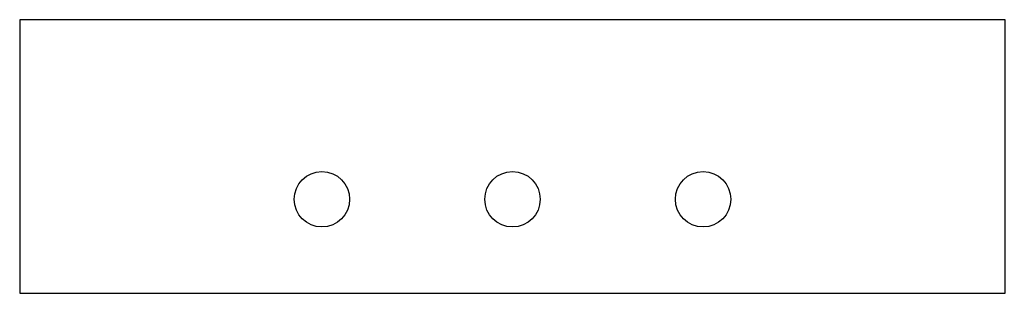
# Model space of a CAD drawing. Header units: metres. Extents: x 0 to 284, y 0 to 79.
import ezdxf

# ---------------------------------------------------------------- set-up
doc = ezdxf.new("R2010")
doc.units = ezdxf.units.M

msp = doc.modelspace()

# ---------------------------------------------------------------- linework, layer by layer
at = {"layer": 'CUT'}
for p, q in [((284.4, 79.075), (0, 79.075)), ((0, 79.075), (0, 0)), ((284.4, 0), (284.4, 79.075)), ((0, 0), (284.4, 0))]:
    msp.add_line(p, q, dxfattribs=at)
at = {"layer": 'HOLES'}
for centre in [(87.2, 27.175), (142.2, 27.175), (197.2, 27.175)]:
    msp.add_circle(centre, 8, dxfattribs=at)

doc.saveas('drawing.dxf')
